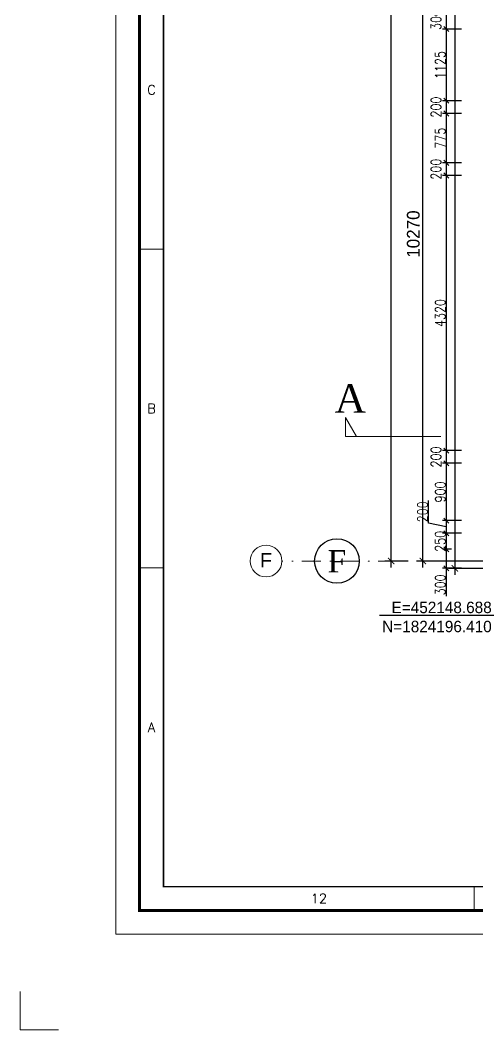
# Model space of a CAD drawing. Header units: millimetres. Extents: x 423806 to 486881, y 1786979 to 1831529.
# Drawn here: x 423806 to 430993, y 1786979 to 1802838 of the extents above; entities that cross this region are included whole.
import ezdxf
from ezdxf import colors
from ezdxf.entities.mleader import LeaderData, LeaderLine
from ezdxf.enums import TextEntityAlignment as Align
from ezdxf.math import Vec2, Vec3

# ---------------------------------------------------------------- set-up
doc = ezdxf.new("R2010")
doc.units = ezdxf.units.MM
doc.header["$LTSCALE"] = 150
doc.header["$PDSIZE"] = 0.01
for name, pattern in [('DASHDOT', [1, 0.5, -0.25, 0, -0.25]), ('DASHDOTX2', [2, 1, -0.5, 0, -0.5]), ('DIVIDE', [1.25, 0.5, -0.25, 0, -0.25, 0, -0.25])]:
    doc.linetypes.add(name, pattern=pattern)
doc.layers.get('0').update_dxf_attribs({"lineweight": 13})
for name, color, linetype in [('AD-DIM', 7, 'Continuous'), ('AD-GRID', 251, 'DASHDOTX2'), ('AD-GRID TEXT&CIRCLE', 1, 'Continuous'), ('AD-WALL', 7, 'Continuous'), ('COORDINATES', 1, 'Continuous')]:
    doc.layers.add(name, color=color, linetype=linetype)
for name, color, linetype, lineweight in [('AD-SECTION LINE', 6, 'Continuous', 18), ('AD-TEXT', 7, 'Continuous', 25), ('DIM', 7, 'Continuous', 13), ('GRID', 8, 'DASHDOT', 9), ('TEXT', 7, 'Continuous', 13), ('Title', 7, 'Continuous', 20)]:
    doc.layers.add(name, color=color, linetype=linetype, lineweight=lineweight)
doc.styles.add('240122--R0_INST_ FLOOR PLANS XREF$0$Scale M 200', font='times.ttf', dxfattribs={"height": 200})
doc.styles.add('Arial', font='arial.ttf')
doc.styles.add('ncc', font='calibri.ttf', dxfattribs={"height": 2})
doc.styles.add('RS', font='romans.shx', dxfattribs={"width": 0.8})
doc.dimstyles.new('D100', dxfattribs={"dimtxt": 160, "dimasz": 80, "dimexe": 60, "dimexo": 50, "dimgap": 15, "dimtad": 1, "dimdec": 0, "dimzin": 0, "dimdsep": 46, "dimtxsty": 'RS', "dimblk": 'OBLIQUE', "dimcen": 1, "dimclrd": 33, "dimclre": 33, "dimclrt": 7, "dimadec": 0, "dimazin": 0, "dimtfac": 1, "dimtdec": 0, "dimtmove": 2, "dimatfit": 3, "dimfxl": 125, "dimtolj": 1, "dimtzin": 0, "dimarcsym": 1})
doc.dimstyles.new('Scale 100', dxfattribs={"dimtxt": 200, "dimasz": 100, "dimexe": 100, "dimexo": 100, "dimgap": 50, "dimtad": 1, "dimdec": 0, "dimrnd": 5, "dimzin": 0, "dimdsep": 46, "dimtxsty": 'Standard', "dimblk": 'ARCHTICK', "dimcen": 0, "dimdle": 100, "dimclrd": 252, "dimclre": 252, "dimclrt": 256, "dimadec": 0, "dimazin": 0, "dimtfac": 1, "dimtdec": 0, "dimtofl": 0, "dimtmove": 1, "dimatfit": 3, "dimfxl": 0.18, "dimtolj": 1, "dimtzin": 0, "dimarcsym": 0})

# ---------------------------------------------------------------- blocks, each defined once
blk = doc.blocks.new('_Oblique')
at = {"color": 0, "linetype": 'ByBlock', "lineweight": -2}
blk.add_line((-0.5, -0.5), (0.5, 0.5), dxfattribs=at)
blk = doc.blocks.new('*D95')
at = {"layer": 'Defpoints', "color": 0, "transparency": 16777216}
for p in [(430785, 1802998), (430499, 1802698), (430785, 1802698)]:
    blk.add_point(p, dxfattribs=at)
at = {"layer": 'DIM', "color": 33, "lineweight": -2, "transparency": 16777216}
for p, q in [((430735, 1802998), (430439, 1802998)), ((430499, 1802998), (430499, 1802698)), ((430735, 1802698), (430439, 1802698))]:
    blk.add_line(p, q, dxfattribs=at)
at = {"layer": 'DIM', "color": 33, "lineweight": -2, "transparency": 16777216, "xscale": 80, "yscale": 80, "zscale": 80}
for p, rotation in [((430499, 1802998), 90), ((430499, 1802698), 270)]:
    blk.add_blockref('_Oblique', p, dxfattribs=dict(at, rotation=rotation))
at = {"layer": 'DIM', "color": 7, "transparency": 16777216, "insert": (430337, 1802848), "char_height": 160, "attachment_point": 5, "rotation": 90, "style": 'RS'}
blk.add_mtext('\\A1;300', dxfattribs=at)
blk = doc.blocks.new('*D96')
at = {"layer": 'Defpoints', "color": 0, "transparency": 16777216}
for p in [(430785, 1802698), (430499, 1801573), (430785, 1801573)]:
    blk.add_point(p, dxfattribs=at)
at = {"layer": 'DIM', "color": 33, "lineweight": -2, "transparency": 16777216}
for p, q in [((430735, 1802698), (430439, 1802698)), ((430499, 1802698), (430499, 1801573)), ((430735, 1801573), (430439, 1801573))]:
    blk.add_line(p, q, dxfattribs=at)
at = {"layer": 'DIM', "color": 33, "lineweight": -2, "transparency": 16777216, "xscale": 80, "yscale": 80, "zscale": 80}
for p, rotation in [((430499, 1802698), 90), ((430499, 1801573), 270)]:
    blk.add_blockref('_Oblique', p, dxfattribs=dict(at, rotation=rotation))
at = {"layer": 'DIM', "color": 7, "transparency": 16777216, "insert": (430404, 1802135), "char_height": 160, "attachment_point": 5, "rotation": 90, "style": 'RS'}
blk.add_mtext('\\A1;1125', dxfattribs=at)
blk = doc.blocks.new('*D97')
at = {"layer": 'Defpoints', "color": 0, "transparency": 16777216}
for p in [(430785, 1801573), (430499, 1801373), (430785, 1801373)]:
    blk.add_point(p, dxfattribs=at)
at = {"layer": 'DIM', "color": 33, "lineweight": -2, "transparency": 16777216}
for p, q in [((430735, 1801573), (430439, 1801573)), ((430499, 1801573), (430499, 1801373)), ((430735, 1801373), (430439, 1801373))]:
    blk.add_line(p, q, dxfattribs=at)
at = {"layer": 'DIM', "color": 33, "lineweight": -2, "transparency": 16777216, "xscale": 80, "yscale": 80, "zscale": 80}
for p, rotation in [((430499, 1801573), 90), ((430499, 1801373), 270)]:
    blk.add_blockref('_Oblique', p, dxfattribs=dict(at, rotation=rotation))
at = {"layer": 'DIM', "color": 7, "transparency": 16777216, "insert": (430337, 1801473), "char_height": 160, "attachment_point": 5, "rotation": 90, "style": 'RS'}
blk.add_mtext('\\A1;200', dxfattribs=at)
blk = doc.blocks.new('*D98')
at = {"layer": 'Defpoints', "color": 0, "transparency": 16777216}
for p in [(430785, 1801373), (430499, 1800598), (430785, 1800598)]:
    blk.add_point(p, dxfattribs=at)
at = {"layer": 'DIM', "color": 33, "lineweight": -2, "transparency": 16777216}
for p, q in [((430735, 1801373), (430439, 1801373)), ((430499, 1801373), (430499, 1800598)), ((430735, 1800598), (430439, 1800598))]:
    blk.add_line(p, q, dxfattribs=at)
at = {"layer": 'DIM', "color": 33, "lineweight": -2, "transparency": 16777216, "xscale": 80, "yscale": 80, "zscale": 80}
for p, rotation in [((430499, 1801373), 90), ((430499, 1800598), 270)]:
    blk.add_blockref('_Oblique', p, dxfattribs=dict(at, rotation=rotation))
at = {"layer": 'DIM', "color": 7, "transparency": 16777216, "insert": (430404, 1800985), "char_height": 160, "attachment_point": 5, "rotation": 90, "style": 'RS'}
blk.add_mtext('\\A1;775', dxfattribs=at)
blk = doc.blocks.new('*D99')
at = {"layer": 'Defpoints', "color": 0, "transparency": 16777216}
for p in [(430785, 1800598), (430499, 1800398), (430785, 1800398)]:
    blk.add_point(p, dxfattribs=at)
at = {"layer": 'DIM', "color": 33, "lineweight": -2, "transparency": 16777216}
for p, q in [((430735, 1800598), (430439, 1800598)), ((430499, 1800598), (430499, 1800398)), ((430735, 1800398), (430439, 1800398))]:
    blk.add_line(p, q, dxfattribs=at)
at = {"layer": 'DIM', "color": 33, "lineweight": -2, "transparency": 16777216, "xscale": 80, "yscale": 80, "zscale": 80}
for p, rotation in [((430499, 1800598), 90), ((430499, 1800398), 270)]:
    blk.add_blockref('_Oblique', p, dxfattribs=dict(at, rotation=rotation))
at = {"layer": 'DIM', "color": 7, "transparency": 16777216, "insert": (430337, 1800498), "char_height": 160, "attachment_point": 5, "rotation": 90, "style": 'RS'}
blk.add_mtext('\\A1;200', dxfattribs=at)
blk = doc.blocks.new('*D100')
at = {"layer": 'Defpoints', "color": 0, "transparency": 16777216}
for p in [(430785, 1800398), (430499, 1796078), (430785, 1796078)]:
    blk.add_point(p, dxfattribs=at)
at = {"layer": 'DIM', "color": 33, "lineweight": -2, "transparency": 16777216}
for p, q in [((430735, 1800398), (430439, 1800398)), ((430499, 1800398), (430499, 1796078)), ((430735, 1796078), (430439, 1796078))]:
    blk.add_line(p, q, dxfattribs=at)
at = {"layer": 'DIM', "color": 33, "lineweight": -2, "transparency": 16777216, "xscale": 80, "yscale": 80, "zscale": 80}
for p, rotation in [((430499, 1800398), 90), ((430499, 1796078), 270)]:
    blk.add_blockref('_Oblique', p, dxfattribs=dict(at, rotation=rotation))
at = {"layer": 'DIM', "color": 7, "transparency": 16777216, "insert": (430404, 1798238), "char_height": 160, "attachment_point": 5, "rotation": 90, "style": 'RS'}
blk.add_mtext('\\A1;4320', dxfattribs=at)
blk = doc.blocks.new('*D101')
at = {"layer": 'Defpoints', "color": 0, "transparency": 16777216}
for p in [(430785, 1796078), (430499, 1795878), (430785, 1795878)]:
    blk.add_point(p, dxfattribs=at)
at = {"layer": 'DIM', "color": 33, "lineweight": -2, "transparency": 16777216}
for p, q in [((430735, 1796078), (430439, 1796078)), ((430499, 1796078), (430499, 1795878)), ((430735, 1795878), (430439, 1795878))]:
    blk.add_line(p, q, dxfattribs=at)
at = {"layer": 'DIM', "color": 33, "lineweight": -2, "transparency": 16777216, "xscale": 80, "yscale": 80, "zscale": 80}
for p, rotation in [((430499, 1796078), 90), ((430499, 1795878), 270)]:
    blk.add_blockref('_Oblique', p, dxfattribs=dict(at, rotation=rotation))
at = {"layer": 'DIM', "color": 7, "transparency": 16777216, "insert": (430337, 1795978), "char_height": 160, "attachment_point": 5, "rotation": 90, "style": 'RS'}
blk.add_mtext('\\A1;200', dxfattribs=at)
blk = doc.blocks.new('*D102')
at = {"layer": 'Defpoints', "color": 0, "transparency": 16777216}
for p in [(430785, 1795878), (430499, 1794978), (430785, 1794978)]:
    blk.add_point(p, dxfattribs=at)
at = {"layer": 'DIM', "color": 33, "lineweight": -2, "transparency": 16777216}
for p, q in [((430735, 1795878), (430439, 1795878)), ((430499, 1795878), (430499, 1794978)), ((430735, 1794978), (430439, 1794978))]:
    blk.add_line(p, q, dxfattribs=at)
at = {"layer": 'DIM', "color": 33, "lineweight": -2, "transparency": 16777216, "xscale": 80, "yscale": 80, "zscale": 80}
for p, rotation in [((430499, 1795878), 90), ((430499, 1794978), 270)]:
    blk.add_blockref('_Oblique', p, dxfattribs=dict(at, rotation=rotation))
at = {"layer": 'DIM', "color": 7, "transparency": 16777216, "insert": (430404, 1795428), "char_height": 160, "attachment_point": 5, "rotation": 90, "style": 'RS'}
blk.add_mtext('\\A1;900', dxfattribs=at)
blk = doc.blocks.new('*D103')
at = {"layer": 'Defpoints', "color": 0, "transparency": 16777216}
for p in [(430785, 1794978), (430499, 1794778), (430785, 1794778)]:
    blk.add_point(p, dxfattribs=at)
at = {"layer": 'DIM', "color": 33, "lineweight": -2, "transparency": 16777216}
for p, q in [((430220, 1794937), (430220, 1795296)), ((430499, 1794878), (430220, 1794937)), ((430735, 1794978), (430439, 1794978)), ((430499, 1794978), (430499, 1794778)), ((430735, 1794778), (430439, 1794778))]:
    blk.add_line(p, q, dxfattribs=at)
at = {"layer": 'DIM', "color": 33, "lineweight": -2, "transparency": 16777216, "xscale": 80, "yscale": 80, "zscale": 80}
for p, rotation in [((430499, 1794978), 90), ((430499, 1794778), 270)]:
    blk.add_blockref('_Oblique', p, dxfattribs=dict(at, rotation=rotation))
at = {"layer": 'DIM', "color": 7, "transparency": 16777216, "insert": (430125, 1795116), "char_height": 160, "attachment_point": 5, "rotation": 90, "style": 'RS'}
blk.add_mtext('\\A1;200', dxfattribs=at)
blk = doc.blocks.new('*D104')
at = {"layer": 'Defpoints', "color": 0, "transparency": 16777216}
for p in [(430630, 1794528), (430499, 1794228), (430785, 1794228)]:
    blk.add_point(p, dxfattribs=at)
at = {"layer": 'DIM', "color": 33, "lineweight": -2, "transparency": 16777216}
for p, q in [((430580, 1794528), (430439, 1794528)), ((430499, 1794528), (430499, 1794228)), ((430735, 1794228), (430439, 1794228)), ((430499, 1794228), (430499, 1793789))]:
    blk.add_line(p, q, dxfattribs=at)
at = {"layer": 'DIM', "color": 33, "lineweight": -2, "transparency": 16777216, "xscale": 80, "yscale": 80, "zscale": 80}
for p, rotation in [((430499, 1794528), 90), ((430499, 1794228), 270)]:
    blk.add_blockref('_Oblique', p, dxfattribs=dict(at, rotation=rotation))
at = {"layer": 'DIM', "color": 7, "transparency": 16777216, "insert": (430404, 1793968), "char_height": 160, "attachment_point": 5, "rotation": 90, "style": 'RS'}
blk.add_mtext('\\A1;300', dxfattribs=at)
blk = doc.blocks.new('A$Ce04e376f')
at = {"layer": 'GRID', "ltscale": 4}
blk.add_line((0, -29885), (-4213.8, -29885), dxfattribs=at)
at = {"layer": 'TEXT', "color": 1}
blk.add_circle((-4463.8, -29885), 250, dxfattribs=at)
at = {"layer": 'TEXT', "style": 'Arial'}
blk.add_text('F', height=225, dxfattribs=at).set_placement((-4463.8, -29872.1), align=Align.MIDDLE_CENTER)
blk = doc.blocks.new('ADCL(P43)-AP-A1-L')
at = {"layer": 'Title', "color": 8}
blk.add_lwpolyline([(20, 574), (821, 574), (821, 20), (20, 20)], close=True, dxfattribs=at)
at = {"layer": 'Title', "color": 5, "const_width": 0.6}
blk.add_lwpolyline([(25, 569), (816, 569), (816, 25), (25, 25)], close=True, dxfattribs=at)
at = {"layer": 'Title', "color": 1, "const_width": 0.3}
blk.add_lwpolyline([(30, 564), (811, 564), (811, 30), (30, 30)], close=True, dxfattribs=at)
at = {"layer": 'Title', "color": 8, "const_width": 0.25}
for points in [[(25, 163.5), (30, 163.5)], [(25, 96.75), (30, 96.75)], [(95.08, 25), (95.08, 30)]]:
    blk.add_lwpolyline(points, dxfattribs=at)
at = {"layer": 'Title', "color": 2, "lineweight": 5}
blk.add_lwpolyline([(0, 8), (0, 0), (8, 0)], dxfattribs=at)
at = {"layer": 'TEXT', "style": 'RS'}
for s, p in [('C', (27.5, 196.87)), ('B', (27.5, 130.12)), ('A', (27.5, 63.37)), ('12', (62.54, 27.5))]:
    blk.add_text(s, height=2, dxfattribs=at).set_placement(p, align=Align.MIDDLE)
at = {"layer": 'Title', "style": 'ncc'}
for tag, height, p in [('TITLE-1', 3.25, (752.76, 65.74)), ('TITLE-2', 3.25, (752.76, 59.74)), ('TITLE-3', 3.25, (752.76, 53.74)), ('REV', 2.5, (800.69, 43.17))]:
    blk.add_attdef(tag, text='', height=height, dxfattribs=at).set_placement(p, align=Align.MIDDLE)
for tag, height, p in [('DSGN-DT', 2, (662.54, 63.84)), ('DSGN', 2, (681.8, 63.84)), ('DRAW-DT', 2, (662.54, 58.05)), ('DRAW', 2, (681.8, 58.05)), ('CHKD-DT', 2, (662.54, 52.09)), ('CHKD', 2, (681.8, 52.09)), ('APPD-DT', 2, (662.54, 46.07)), ('APPD', 2, (681.8, 46.07)), ('DRG-1', 2.75, (715.1, 42.96)), ('SCALE', 2, (706.44, 32.92)), ('SHEET', 2, (799.41, 32.92))]:
    blk.add_attdef(tag, text='', height=height, dxfattribs=at).set_placement(p, align=Align.MIDDLE_LEFT)
blk = doc.blocks.new('*D248')
at = {"layer": 'Defpoints', "color": 0, "transparency": 16777216}
for p in [(430561, 1794778), (430499, 1794528), (430630, 1794528)]:
    blk.add_point(p, dxfattribs=at)
at = {"layer": 'DIM', "color": 33, "lineweight": -2, "transparency": 16777216}
for p, q in [((430511, 1794778), (430439, 1794778)), ((430499, 1794778), (430499, 1794528)), ((430580, 1794528), (430439, 1794528))]:
    blk.add_line(p, q, dxfattribs=at)
at = {"layer": 'DIM', "color": 33, "lineweight": -2, "transparency": 16777216, "xscale": 80, "yscale": 80, "zscale": 80}
for p, rotation in [((430499, 1794778), 90), ((430499, 1794528), 270)]:
    blk.add_blockref('_Oblique', p, dxfattribs=dict(at, rotation=rotation))
at = {"layer": 'DIM', "color": 7, "transparency": 16777216, "insert": (430404, 1794653), "char_height": 160, "attachment_point": 5, "rotation": 90, "style": 'RS'}
blk.add_mtext('\\A1;250', dxfattribs=at)
blk = doc.blocks.new('A$Cdbc9ae63')
at = {"layer": 'AD-SECTION LINE', "linetype": 'DIVIDE', "ltscale": 20}
blk.add_lwpolyline([(-3043, 2628), (-3216, 2928), (-3216, 2628), (22862, 2628), (22862, 2928), (22689, 2628)], dxfattribs=at)
at = {"layer": 'AD-TEXT', "transparency": 33554687, "insert": (-3378, 3452), "char_height": 450, "width": 476.89, "attachment_point": 1, "style": '240122--R0_INST_ FLOOR PLANS XREF$0$Scale M 200'}
blk.add_mtext('\\A1;\\pxqc;A', dxfattribs=at)
blk = doc.blocks.new('_ArchTick')
at = {"color": 0, "linetype": 'ByBlock', "const_width": 0.15}
blk.add_lwpolyline([(-0.5, -0.5), (0.5, 0.5)], dxfattribs=at)
blk = doc.blocks.new('*D351')
at = {"layer": 'AD-DIM', "color": 252, "lineweight": -2, "transparency": 16777216}
for p, q in [((432031.131, 1824227.902), (430531.131, 1824227.902)), ((430631.131, 1824327.902), (430631.131, 1794127.902)), ((432031.131, 1794227.902), (430531.131, 1794227.902))]:
    blk.add_line(p, q, dxfattribs=at)
at = {"layer": 'Defpoints', "color": 0, "transparency": 16777216}
for p in [(432131.131, 1824227.902), (430631.131, 1794227.902), (432131.131, 1794227.902)]:
    blk.add_point(p, dxfattribs=at)
at = {"layer": 'AD-DIM', "color": 252, "lineweight": -2, "transparency": 16777216, "xscale": 100, "yscale": 100, "zscale": 100}
for p, rotation in [((430631.131, 1824227.902), 90), ((430631.131, 1794227.902), 270)]:
    blk.add_blockref('_ArchTick', p, dxfattribs=dict(at, rotation=rotation))
at = {"layer": 'AD-DIM', "transparency": 16777216, "insert": (430481.131, 1809227.902), "char_height": 200, "attachment_point": 5, "rotation": 90}
blk.add_mtext('\\A1;30000', dxfattribs=at)
blk = doc.blocks.new('*D352')
at = {"layer": 'AD-DIM', "color": 252, "lineweight": -2, "transparency": 16777216}
for p, q in [((429631, 1794243), (429631, 1824213)), ((429897, 1824113), (429531, 1824113)), ((429897, 1794343), (429531, 1794343))]:
    blk.add_line(p, q, dxfattribs=at)
at = {"layer": 'Defpoints', "color": 0, "transparency": 16777216}
for p in [(429631, 1824113), (429997, 1824113), (429997, 1794343)]:
    blk.add_point(p, dxfattribs=at)
at = {"layer": 'AD-DIM', "color": 252, "lineweight": -2, "transparency": 16777216, "xscale": 100, "yscale": 100, "zscale": 100}
for p, rotation in [((429631, 1824113), 90), ((429631, 1794343), 270)]:
    blk.add_blockref('_ArchTick', p, dxfattribs=dict(at, rotation=rotation))
at = {"layer": 'AD-DIM', "transparency": 16777216, "insert": (429481, 1809228), "char_height": 200, "attachment_point": 5, "rotation": 90}
blk.add_mtext('\\A1;29770', dxfattribs=at)
blk = doc.blocks.new('*D353')
at = {"layer": 'AD-DIM', "color": 252, "lineweight": -2, "transparency": 16777216}
for p, q in [((430131, 1794243), (430131, 1804713)), ((430397, 1804613), (430031, 1804613)), ((430397, 1794343), (430031, 1794343))]:
    blk.add_line(p, q, dxfattribs=at)
at = {"layer": 'Defpoints', "color": 0, "transparency": 16777216}
for p in [(430131, 1804613), (430497, 1804613), (430497, 1794343)]:
    blk.add_point(p, dxfattribs=at)
at = {"layer": 'AD-DIM', "color": 252, "lineweight": -2, "transparency": 16777216, "xscale": 100, "yscale": 100, "zscale": 100}
for p, rotation in [((430131, 1804613), 90), ((430131, 1794343), 270)]:
    blk.add_blockref('_ArchTick', p, dxfattribs=dict(at, rotation=rotation))
at = {"layer": 'AD-DIM', "transparency": 16777216, "insert": (429981, 1799478), "char_height": 200, "attachment_point": 5, "rotation": 90}
blk.add_mtext('\\A1;10270', dxfattribs=at)

msp = doc.modelspace()

# ---------------------------------------------------------------- linework, layer by layer
at = {"layer": 'AD-GRID', "lineweight": 25, "ltscale": 15}
msp.add_line((455131.3, 1794342.9), (429131.1, 1794342.9), dxfattribs=at)
at = {"layer": 'AD-GRID TEXT&CIRCLE', "transparency": 33554687}
msp.add_circle((428781.1, 1794342.9), 350, dxfattribs=at)

# ---------------------------------------------------------------- block references
at = {"layer": 'AD-WALL'}
msp.add_blockref('A$Cdbc9ae63', (432131.1, 1793669.1), dxfattribs=at)
at = {"layer": 'GRID', "ltscale": 4}
msp.add_blockref('A$Ce04e376f', (432131.1, 1824227.9), dxfattribs=at)
at = {"layer": 'Title', "linetype": 'ByBlock', "xscale": 75, "yscale": 75, "zscale": 75}
msp.add_blockref('ADCL(P43)-AP-A1-L', (423806.2, 1786979.4), dxfattribs=at)

# ---------------------------------------------------------------- texts
at = {"layer": 'AD-GRID TEXT&CIRCLE', "transparency": 33554687, "insert": (428588.4, 1794513.8), "char_height": 350, "width": 386.938, "attachment_point": 1, "style": '240122--R0_INST_ FLOOR PLANS XREF$0$Scale M 200'}
msp.add_mtext('\\A1;\\pxqc;F', dxfattribs=at)

# ---------------------------------------------------------------- dimensions: what is measured, and where the dimension line sits
at = {"layer": 'AD-DIM'}
for base, p1, p2, picture, middle in [((429631.1, 1824112.9), (429996.6, 1794342.9), (429996.6, 1824112.9), '*D352', (429481.1, 1809227.9)), ((430631.1, 1794227.9), (432131.1, 1824227.9), (432131.1, 1794227.9), '*D351', (430481.1, 1809227.9)), ((430131.1, 1804612.9), (430496.6, 1794342.9), (430496.6, 1804612.9), '*D353', (429981.1, 1799477.9))]:
    dim = msp.add_linear_dim(base=base, p1=p1, p2=p2, angle=90, dimstyle='Scale 100', dxfattribs=at)
    dim.commit()
    dim.dimension.update_dxf_attribs({"geometry": picture, "text_midpoint": middle})
at = {"layer": 'DIM'}
for base, p1, p2, picture, middle in [((430499.4, 1802697.9), (430785, 1802997.9), (430785, 1802697.9), '*D95', (430336.9, 1802847.9)), ((430499.4, 1801572.9), (430785, 1802697.9), (430785, 1801572.9), '*D96', (430404.4, 1802135.4)), ((430499.4, 1801372.9), (430785, 1801572.9), (430785.4, 1801372.9), '*D97', (430336.9, 1801472.9)), ((430499.4, 1800597.9), (430785.4, 1801372.9), (430785.4, 1800597.9), '*D98', (430404.4, 1800985.4)), ((430499.4, 1800397.9), (430785.4, 1800597.9), (430785.4, 1800397.9), '*D99', (430336.9, 1800497.9)), ((430499.4, 1796077.9), (430785.4, 1800397.9), (430785, 1796077.9), '*D100', (430404.4, 1798237.9)), ((430499.4, 1795877.9), (430785, 1796077.9), (430785.4, 1795877.9), '*D101', (430336.9, 1795977.9)), ((430499.4, 1794977.9), (430785.4, 1795877.9), (430785.4, 1794977.9), '*D102', (430404.4, 1795427.9))]:
    dim = msp.add_linear_dim(base=base, p1=p1, p2=p2, angle=90, dimstyle='D100', dxfattribs=at)
    dim.commit()
    dim.dimension.update_dxf_attribs({"geometry": picture, "text_midpoint": middle})
for base, p1, p2, override, picture, middle in [((430499.4, 1794777.9), (430785.4, 1794977.9), (430785.4, 1794777.9), {"dimtmove": 1}, '*D103', (430219.6, 1794951.8)), ((430499.4, 1794527.9), (430561.4, 1794777.9), (430630.1, 1794527.9), {"dimtmove": 0}, '*D248', (430499.4, 1794652.9)), ((430499.4, 1794227.9), (430630.1, 1794527.9), (430785, 1794227.9), {"dimtmove": 0}, '*D104', (430499.4, 1793968.3))]:
    dim = msp.add_linear_dim(base=base, p1=p1, p2=p2, angle=90, dimstyle='D100', override=override, dxfattribs=at)
    dim.commit()
    dim.dimension.update_dxf_attribs({"geometry": picture, "text_midpoint": middle, "dimtype": 160})

# ---------------------------------------------------------------- leaders
at = {"layer": 'COORDINATES'}
ml = msp.add_multileader_mtext('Standard', dxfattribs=at)
ml.set_content('E=452148.688\\PN=1824196.410', color=256)
ml.set_leader_properties()
ml.build(insert=Vec2(0, 0))
ml.multileader.update_dxf_attribs({"text_right_attachment_type": 6, "dogleg_length": 0.36, "arrow_head_size": 180})
ctx = ml.context
ctx.base_point, ctx.char_height, ctx.arrow_head_size, ctx.landing_gap_size, ctx.plane_origin = Vec3(429171.8, 1793614.2), 180, 180, 90, Vec3(432131.1, 1794227.9)
ctx.right_attachment, ctx.text_align_type = 6, 2
notes = []
notes.append((ctx, [(0, (1, 1, 0), (431661.8, 1793488.2), (-1, 0), 360, [(0, [(432131.1, 1794227.9)], 0, [])])]))
ctx.mtext.insert, ctx.mtext.alignment, ctx.mtext.flow_direction = Vec3(431211.8, 1793704.2), 3, 5
for ctx, leaders in notes:
    for number, flags, end, landing, length, lines in leaders:
        leader = LeaderData()
        leader.index, (leader.has_last_leader_line, leader.has_dogleg_vector, leader.attachment_direction) = number, flags
        leader.last_leader_point, leader.dogleg_vector, leader.dogleg_length = Vec3(end), Vec3(landing), length
        for number, points, colour, breaks in lines:
            line = LeaderLine()
            line.index, line.vertices, line.color, line.breaks = number, Vec3.list(points), colors.encode_raw_color(colour), breaks
            leader.lines.append(line)
        ctx.leaders.append(leader)

doc.saveas('drawing.dxf')
